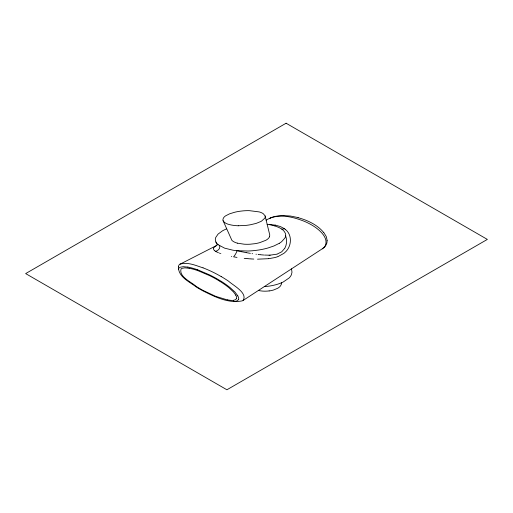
<?xml version="1.0" encoding="UTF-8"?>
<svg xmlns="http://www.w3.org/2000/svg" width="513" height="513" viewBox="0 0 513 513"><rect width="100%" height="100%" fill="white"/><g stroke="black" fill="none" stroke-linecap="round" stroke-linejoin="round"><path stroke-width="0.77" d="M178.486 266.741C177.947 276.898 189.65 281.829 196.453 287.12A135.618 78.297 0 0 0 202.936 290.871C214.928 296.892 228.458 303.702 242.277 300.855A4.373 2.527 0 0 0 243.117 300.432L322.254 248.818M269.549 236.628L269.755 234.948L265.093 215.851L263.252 213.703A12.229 7.06 0 0 0 259.232 211.914L249.382 210.663A34.493 19.917 0 0 0 243.316 210.849L240.283 211.189A35.294 20.379 0 0 0 234.524 212.292L229.58 213.831L225.669 215.806A12.633 7.291 0 0 0 223.597 217.769L222.931 219.282L223.027 220.564L231.895 240.366A12.075 6.97 0 0 0 237.307 243.136M238.442 299.534L237.878 300.291A3.867 2.232 0 0 1 236.749 300.958L235.724 301.246A6.829 3.944 0 0 1 233.582 301.42M284.952 247.984C286.882 244.368 287.107 239.712 285.626 235.852A14.89 8.599 0 0 0 285.44 233.498C283.644 228.997 278.61 227.169 274.333 225.816M236.384 298.681L235.8 299.4A3.591 2.078 0 0 1 234.858 299.932L233.569 300.259M284.805 248.254L281.701 251.819L277.212 254.07M324.178 247.317L322.401 248.722M215.094 246.484L216.768 245.426M243.117 300.432C248.003 292.949 232.998 285.318 228.593 281.207A140.754 81.266 0 0 0 222.751 277.475L221.231 276.578M279.309 243.29L279.457 243.2A27.901 16.108 0 0 0 281.65 241.661L284.824 238.135A17.455 10.08 0 0 0 285.619 235.922M279.258 243.322L273.968 245.951L268.055 247.965A50.646 29.241 0 0 1 258.366 250.055L255.416 250.453A55.802 32.216 0 0 1 247.984 251.017L236.974 250.71A37.596 21.706 0 0 1 232.87 250.19L224.534 248.119L218.147 244.701M266.144 220.154C277.834 213.004 292.609 216.653 304.485 221.392A61.926 35.75 0 0 1 310.051 224.059A59.405 34.3 0 0 1 316.2 227.919C321.452 231.831 328.429 238.641 325.216 245.778A14.762 8.522 0 0 1 322.273 248.824M216.794 245.394L180.198 264.112C187.835 261.81 195.812 265.522 203.02 267.857M269.575 218.397L270.614 217.91M226.592 228.849L224.457 229.818A31.87 18.397 0 0 0 222.251 230.991L218.057 234.114L215.678 237.564A15.788 9.112 0 0 0 218.108 244.72M278.117 256.526L283.843 253.384A25.983 14.999 0 0 0 284.798 252.582C291.711 246.9 292.5 235.14 285.645 229.683M277.796 256.647L277.533 256.737A23.566 13.607 0 0 1 274.699 257.597L268.825 258.661M214.774 250.812C215.466 251.851 217.704 250.601 218.583 249.568A10.222 5.899 0 0 0 219.481 248.356L219.846 246.702L219.372 245.618M276.86 254.172L270.268 255.134M269.178 290.935L269.851 290.833A19.302 11.145 0 0 0 273.775 289.922L277.713 288.255A13.473 7.778 0 0 0 280.361 286.074L281.316 284.401L281.432 282.81M268.645 258.68L257.507 259.18M270.191 255.141L269.626 255.16M281.842 229.164L281.996 229.157A7.701 4.444 0 0 0 284.478 228.734L285.549 229.593M269.588 255.16L269.081 255.173M268.94 255.173L264.49 255.064M267.158 224.296L275.308 225.124M283.727 215.569L290.544 216.05L298.156 217.583M238.25 225.752L245.894 225.406A40.001 23.098 0 0 0 250.543 224.732L256.192 223.386L260.572 221.616A18.231 10.523 0 0 0 261.624 221.039L264.785 218.172A8.195 4.732 0 0 0 265.163 216.044M253.8 259.071L252.12 258.988M251.703 258.962L250.434 258.885M263.727 255.019L260.45 254.743M250.011 258.86L249.158 258.796M248.734 258.764L247.882 258.693M247.452 258.655L246.593 258.584M246.163 258.539L245.522 258.481M245.086 258.437L244.226 258.347M260.097 254.704L258.86 254.57M258.501 254.531L258.142 254.486M256.417 254.268L255.981 254.211M237.019 257.411L233.582 256.84A38.853 22.431 0 0 0 235.711 253.755A34.05 19.661 0 0 0 236.711 251.665L236.974 250.71L240.661 251.517M252.627 253.723L252.069 253.634M250.382 253.364L246.214 252.62M187.829 267.113L183.295 266.689L180.178 267.235A3.79 2.187 0 0 0 179.319 267.748L178.768 268.408A6.932 4.001 0 0 0 178.479 269.614M189.111 268.267L184.834 267.863L181.897 268.37A3.54 2.046 0 0 0 181.089 268.85C178.537 276.706 191.375 282.054 196.101 286.318A130.398 75.289 0 0 0 203.122 290.448L215.832 296.399L227.374 299.9M269.197 224.623L269.658 224.707A32.319 18.66 0 0 1 274.333 225.81M246.08 252.595L241.559 251.703M275.404 225.143L280.483 226.586L284.491 228.747M231.761 256.494L231.389 256.417M241.681 251.729L241.245 251.639M237.295 243.156L244.066 244.188A28.85 16.66 0 0 0 250.043 244.22L255.076 243.669A29.78 17.192 0 0 0 259.77 242.636L265.74 240.334A12.966 7.483 0 0 0 269.607 236.634M220.853 253.614L220.398 253.46M219.692 253.217L219.295 253.076M197.345 269.665L209.721 274.955A135.945 78.489 0 0 1 216.294 278.412L221.065 281.233A113.149 65.324 0 0 1 230.068 287.588L234.916 292.006L237.852 295.873M198.056 270.691L209.58 275.622A126.884 73.256 0 0 1 217.198 279.694L220.128 281.464M218.474 252.768L215.575 251.396M214.543 250.613L213.94 249.953A5.322 3.072 0 0 1 213.517 248.85M323.671 232.312L326.274 236.57L327.166 240.501M235.833 295.116L233.402 291.865L229.061 287.825A105.191 60.733 0 0 0 220.115 281.47M215.935 242.04L216.916 243.976M223.11 220.77C224.797 223.63 228.375 224.386 231.421 225.034A28.33 16.358 0 0 0 238.25 225.771M291.519 268.863L291.987 272.236L291.416 274.699A21.886 12.639 0 0 1 289.108 277.975L283.266 281.97A31.691 18.295 0 0 1 280.489 283.195L277.815 284.144A37.135 21.437 0 0 1 264.266 286.626M217.044 244.393A3.79 2.187 0 0 1 216.916 245.201M178.601 266.734A6.425 3.706 0 0 1 180.037 264.035M269.165 290.903A17.423 10.061 0 0 1 258.719 290.518M270.531 217.839A21.328 12.312 0 0 1 283.721 215.646M298.079 217.672A52.467 30.293 0 0 1 323.517 232.351M327.07 240.501A22.078 12.748 0 0 1 324.274 247.349M213.543 248.516A5.329 3.078 0 0 1 213.774 247.869A8.246 4.758 0 0 1 215.114 246.49M203.052 267.831A117.791 68.005 0 0 1 221.186 276.603M187.854 267.074A42.213 24.374 0 0 1 197.306 269.703M237.705 295.905A13.229 7.637 0 0 1 238.648 299.547M189.13 268.235A39.937 23.053 0 0 1 198.018 270.723M235.672 295.155A12.357 7.131 0 0 1 236.602 298.694M233.588 300.381A12.607 7.278 0 0 1 227.451 299.804M286.094 123.223L25.65 273.589L226.906 389.777L487.35 239.411L286.094 123.223"/></g></svg>
